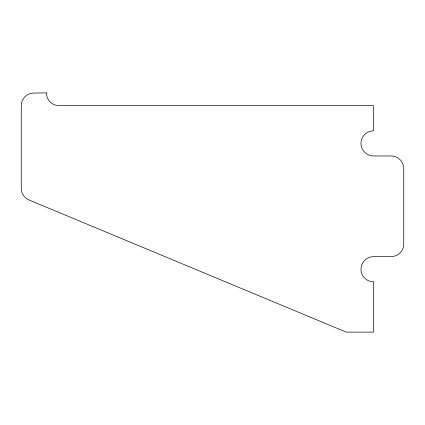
<?xml version="1.0" encoding="UTF-8"?>
<svg xmlns="http://www.w3.org/2000/svg" width="425" height="425" viewBox="0 0 425 425"><rect width="100%" height="100%" fill="white"/><g stroke="black" fill="none" stroke-linecap="round" stroke-linejoin="round"><path stroke-width="0.64" d="M46.415 92.873L33.83 93.064A12.58 12.58 0 0 0 21.25 105.644L21.25 188.36A12.58 12.58 0 0 0 28.996 199.973L346.242 332.127L373.554 332.127L373.554 281.796A12.58 12.58 0 0 1 360.968 269.216A12.58 12.58 0 0 1 373.554 256.631L391.17 256.631A12.58 12.58 0 0 0 403.75 244.051L403.75 168.56A12.58 12.58 0 0 0 391.17 155.975L373.554 155.975A12.58 12.58 0 0 1 360.968 143.395A12.58 12.58 0 0 1 373.554 130.81L373.554 105.644L58.995 105.644A12.58 12.58 0 0 1 46.415 92.873"/></g></svg>
